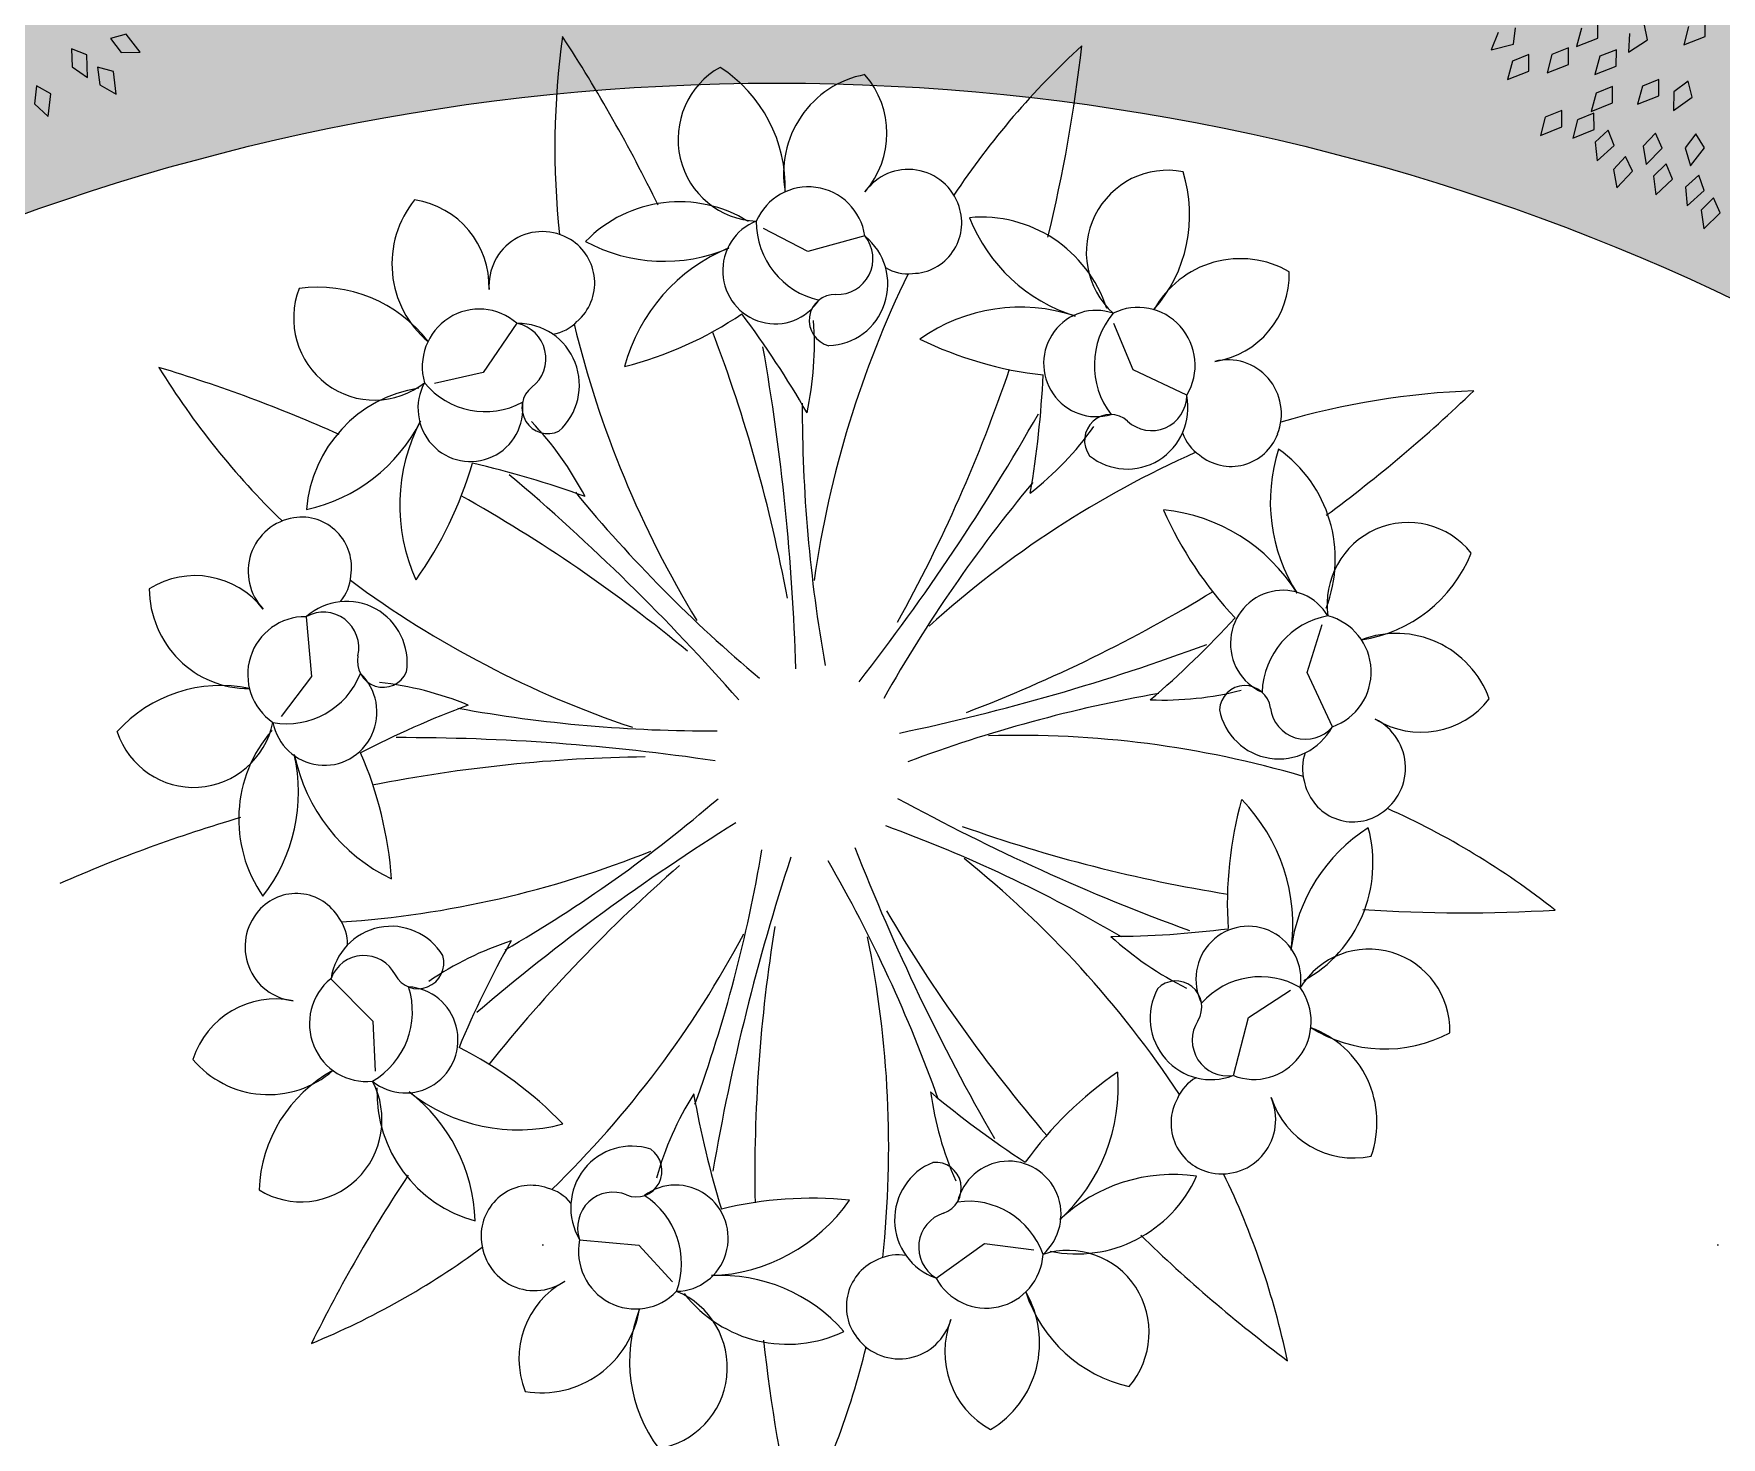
# Model space of a CAD drawing. Header units: millimetres. Extents: x 1351 to 1635, y 1399 to 1500.
# Drawn here: x 1578.082 to 1580.362, y 1474.529 to 1476.425 of the extents above; entities that cross this region are included whole.
import ezdxf

# ---------------------------------------------------------------- set-up
doc = ezdxf.new("R2010")
doc.units = ezdxf.units.MM
doc.layers.get('0').update_dxf_attribs({"color": 181})
doc.layers.add('margen', color=250, linetype='Continuous')

msp = doc.modelspace()

# ---------------------------------------------------------------- hatches: boundary and pattern name
at = {"true_color": 0x2776bb}
h = msp.add_hatch(color=152, dxfattribs=at)
h.dxf.hatch_style = 1
h.paths.add_polyline_path([(1557.6842, 1489.9553), (1615.6587, 1489.7451), (1615.8802, 1457.3756), (1557.4987, 1457.0017)])
h.paths.add_polyline_path([(1557.9493, 1489.9451), (1615.8573, 1489.9451), (1616.0815, 1457.1761), (1557.5866, 1457.0229)])
at = {"true_color": 0x5e67af}
h = msp.add_hatch(color=165, dxfattribs=at)
h.dxf.hatch_style = 1
edge = h.paths.add_edge_path(flags=17)
edge.add_arc((1579.086, 1473.3584), 3, 0, 360)
edge = h.paths.add_edge_path()
edge.add_arc((1579.086, 1473.3584), 4, 0, 360)
at = {"true_color": 0x58ba48}
h = msp.add_hatch(dxfattribs=at)
h.set_pattern_fill('DOTS', color=85)
edge = h.paths.add_edge_path()
edge.add_arc((1579.086, 1473.3584), 3, 0, 360)

# ---------------------------------------------------------------- linework, layer by layer
at = {"color": 221}
for p, q in [((1580.3404, 1476.4214), (1580.3404, 1476.4437)), ((1578.2069, 1476.4247), (1578.1855, 1476.4188)), ((1578.2256, 1476.4), (1578.2069, 1476.4247)), ((1580.061, 1476.4268), (1580.0514, 1476.4032)), ((1580.0814, 1476.4109), (1580.0841, 1476.4329)), ((1580.1734, 1476.4325), (1580.1668, 1476.408)), ((1580.1956, 1476.4193), (1580.1956, 1476.4415)), ((1580.2381, 1476.4255), (1580.2367, 1476.4001)), ((1580.2626, 1476.4171), (1580.258, 1476.4389)), ((1580.3181, 1476.4347), (1580.3115, 1476.4101)), ((1580.3115, 1476.4101), (1580.3404, 1476.4214)), ((1578.1539, 1476.3967), (1578.1331, 1476.4045)), ((1578.1331, 1476.4045), (1578.1337, 1476.3805)), ((1578.1855, 1476.4188), (1578.2001, 1476.3998)), ((1578.2001, 1476.3998), (1578.2256, 1476.4)), ((1580.0514, 1476.4032), (1580.0814, 1476.4109)), ((1580.1557, 1476.4059), (1580.1334, 1476.3969)), ((1580.1557, 1476.3836), (1580.1557, 1476.4059)), ((1580.1668, 1476.408), (1580.1956, 1476.4193)), ((1580.2205, 1476.4034), (1580.1982, 1476.3946)), ((1580.2203, 1476.3812), (1580.2205, 1476.4034)), ((1580.2367, 1476.4001), (1580.2626, 1476.4171)), ((1578.1337, 1476.3805), (1578.1544, 1476.3658)), ((1578.1544, 1476.3658), (1578.1539, 1476.3967)), ((1578.1897, 1476.3743), (1578.1682, 1476.3799)), ((1578.1682, 1476.3799), (1578.1713, 1476.3561)), ((1580.0801, 1476.3879), (1580.0734, 1476.3634)), ((1580.0734, 1476.3634), (1580.1023, 1476.3747)), ((1580.1023, 1476.3969), (1580.0801, 1476.3879)), ((1580.1023, 1476.3747), (1580.1023, 1476.3969)), ((1580.1334, 1476.3969), (1580.1268, 1476.3723)), ((1580.1268, 1476.3723), (1580.1557, 1476.3836)), ((1580.1982, 1476.3946), (1580.1914, 1476.3702)), ((1580.1914, 1476.3702), (1580.2203, 1476.3812)), ((1578.0855, 1476.3545), (1578.083, 1476.3306)), ((1578.1051, 1476.344), (1578.0855, 1476.3545)), ((1578.1713, 1476.3561), (1578.1934, 1476.3436)), ((1578.1934, 1476.3436), (1578.1897, 1476.3743)), ((1580.2151, 1476.3539), (1580.193, 1476.3447)), ((1580.2153, 1476.3317), (1580.2151, 1476.3539)), ((1580.2558, 1476.3544), (1580.2492, 1476.3299)), ((1580.278, 1476.3634), (1580.2558, 1476.3544)), ((1580.278, 1476.3412), (1580.278, 1476.3634)), ((1580.3173, 1476.361), (1580.298, 1476.3468)), ((1580.3228, 1476.3395), (1580.3173, 1476.361)), ((1578.083, 1476.3306), (1578.1015, 1476.3133)), ((1578.1015, 1476.3133), (1578.1051, 1476.344)), ((1580.193, 1476.3447), (1580.1866, 1476.3201)), ((1580.1866, 1476.3201), (1580.2153, 1476.3317)), ((1580.2492, 1476.3299), (1580.278, 1476.3412)), ((1580.298, 1476.3468), (1580.2977, 1476.3214)), ((1580.2977, 1476.3214), (1580.3228, 1476.3395)), ((1580.1245, 1476.3123), (1580.1179, 1476.2878)), ((1580.1467, 1476.3213), (1580.1245, 1476.3123)), ((1580.1467, 1476.2991), (1580.1467, 1476.3213)), ((1580.1681, 1476.3087), (1580.1616, 1476.2841)), ((1580.1902, 1476.3178), (1580.1681, 1476.3087)), ((1580.1904, 1476.2956), (1580.1902, 1476.3178)), ((1580.1179, 1476.2878), (1580.1467, 1476.2991)), ((1580.1616, 1476.2841), (1580.1904, 1476.2956)), ((1580.2094, 1476.2949), (1580.1918, 1476.2786)), ((1580.2173, 1476.2742), (1580.2094, 1476.2949)), ((1580.2735, 1476.2906), (1580.2569, 1476.2733)), ((1580.2826, 1476.2703), (1580.2735, 1476.2906)), ((1580.328, 1476.29), (1580.3136, 1476.2709)), ((1580.3394, 1476.2709), (1580.328, 1476.29)), ((1580.1918, 1476.2786), (1580.1944, 1476.2533)), ((1580.1944, 1476.2533), (1580.2173, 1476.2742)), ((1580.2569, 1476.2733), (1580.2609, 1476.2482)), ((1580.2609, 1476.2482), (1580.2826, 1476.2703)), ((1580.3136, 1476.2709), (1580.3205, 1476.2464)), ((1580.3205, 1476.2464), (1580.3394, 1476.2709)), ((1580.2328, 1476.2594), (1580.2166, 1476.2418)), ((1580.2166, 1476.2418), (1580.2212, 1476.2168)), ((1580.2212, 1476.2168), (1580.2424, 1476.2394)), ((1580.2424, 1476.2394), (1580.2328, 1476.2594)), ((1580.288, 1476.2494), (1580.2707, 1476.2328)), ((1580.2963, 1476.2288), (1580.288, 1476.2494)), ((1580.2707, 1476.2328), (1580.2737, 1476.2075)), ((1580.2737, 1476.2075), (1580.2963, 1476.2288)), ((1580.3318, 1476.234), (1580.3139, 1476.218)), ((1580.3139, 1476.218), (1580.3161, 1476.1927)), ((1580.3393, 1476.2132), (1580.3318, 1476.234)), ((1580.3161, 1476.1927), (1580.3393, 1476.2132)), ((1580.3518, 1476.2036), (1580.3349, 1476.1866)), ((1580.3606, 1476.1832), (1580.3518, 1476.2036)), ((1580.3349, 1476.1866), (1580.3385, 1476.1615)), ((1580.3385, 1476.1615), (1580.3606, 1476.1832))]:
    msp.add_line(p, q, dxfattribs=at)
at = {"color": 72, "linetype": 'ByBlock'}
for p, q in [((1579.1278, 1476.1308), (1579.0681, 1476.162)), ((1579.2051, 1476.1521), (1579.1278, 1476.1308)), ((1578.7349, 1476.0338), (1578.6892, 1475.9672)), ((1579.5675, 1475.9708), (1579.5416, 1476.0335)), ((1578.6892, 1475.9672), (1578.6237, 1475.9523)), ((1579.6403, 1475.9368), (1579.5675, 1475.9708)), ((1578.4499, 1475.6373), (1578.4572, 1475.5566)), ((1579.8028, 1475.562), (1579.8228, 1475.6269)), ((1578.4572, 1475.5566), (1578.4165, 1475.5025)), ((1579.837, 1475.4886), (1579.8028, 1475.562)), ((1578.4833, 1475.1481), (1578.5402, 1475.091)), ((1579.7235, 1475.0957), (1579.78, 1475.1325)), ((1578.5402, 1475.091), (1578.5433, 1475.0231)), ((1579.7031, 1475.0173), (1579.7235, 1475.0957)), ((1578.8195, 1474.7951), (1578.8994, 1474.7883)), ((1578.8994, 1474.7883), (1578.9449, 1474.7384)), ((1579.3012, 1474.7434), (1579.3667, 1474.7902)), ((1579.3667, 1474.7902), (1579.4333, 1474.7816))]:
    msp.add_line(p, q, dxfattribs=at)
for centre, major_axis, start_param, end_param in [((1579.8619, 1476.2704), (0, 1.089), 1.431891, 1.677896), ((1577.0894, 1475.2792), (0, 2.0714), -1.113762, -0.986814), ((1580.2186, 1475.6), (0, 1.089), 0.73376, 0.979765), ((1577.4653, 1476.6447), (0, 2.0714), 4.471291, 4.59824), ((1579.0621, 1476.2826), (0, 0.1108), 0.50283, 3.106539), ((1578.908, 1476.2176), (0, 0.1918), 4.68025, 5.718854), ((1579.2294, 1476.2362), (0, 0.1359), 0.182639, 1.753784), ((1579.1171, 1476.2906), (0, 0.1191), 3.985319, 5.439459), ((1579.2637, 1476.1687), (0, 0.0731), -1.251639, 0.946535), ((1579.6137, 1476.1298), (0, 0.1108), -0.195302, 2.408407), ((1579.4544, 1476.1803), (0, 0.1918), 3.982119, 5.020722), ((1578.9543, 1476.0175), (0, 0.1805), -0.551401, 0.790106), ((1579.1288, 1476.1401), (0, 0.0781), -1.416622, 1.151683), ((1578.7002, 1476.1141), (0, 0.1359), 0.880771, 2.451916), ((1578.5796, 1476.0828), (0, 0.1191), 4.683451, 6.13759), ((1579.0839, 1476.1049), (0, 0.0718), 0.368589, 4.130593), ((1579.1656, 1476.1716), (0, 0.1087), 1.56872, 2.930462), ((1579.2685, 1476.1695), (0, 0.0683), 3.154442, 5.043694), ((1579.3627, 1475.9968), (0, 0.1805), -1.249533, 0.091975), ((1579.5552, 1476.2615), (0, 0.2279), 1.952877, 2.843257), ((1578.7693, 1476.0847), (0, 0.0731), -0.553507, 1.644667), ((1578.7725, 1476.0884), (0, 0.0683), 3.852574, 5.741826), ((1579.1539, 1476.0867), (0, 0.0831), 3.169107, 5.605334), ((1579.1682, 1476.1212), (0, 0.0483), 3.094486, 5.389667), ((1578.9336, 1476.3455), (0, 0.2279), 2.651008, 3.541389), ((1579.1103, 1475.9118), (0, 0.2413), 0.383083, 1.304591), ((1579.7124, 1475.9853), (0, 0.1359), -0.515493, 1.055653), ((1579.2629, 1476.1596), (0, 0.0588), 2.599502, 3.25332), ((1579.6609, 1476.1001), (0, 0.1191), 3.287188, 4.741327), ((1578.5426, 1476.0408), (0, 0.1108), 1.200962, 3.804671), ((1578.4658, 1475.8908), (0, 0.1918), -0.904803, 0.1338), ((1580.4992, 1475.4855), (0, 1.3942), 1.113667, 1.42615), ((1578.6841, 1475.975), (0, 0.0781), -0.718491, 1.849814), ((1579.1646, 1476.0377), (0, 0.0352), -0.038209, 2.89582), ((1579.4152, 1475.8143), (0, 0.2413), -0.315049, 0.606459), ((1579.5175, 1475.9795), (0, 0.0718), -0.329542, 3.432461), ((1579.5742, 1475.9772), (0, 0.0781), 4.168431, 6.736736), ((1578.7372, 1475.9504), (0, 0.0831), 3.867239, 6.303466), ((1578.7263, 1475.9861), (0, 0.0483), 3.792618, 6.087799), ((1578.7744, 1476.0772), (0, 0.0588), 3.297633, 3.951451), ((1580.1496, 1476.3653), (0, 1.3942), 1.811799, 2.124282), ((1578.755, 1476.4773), (0, 0.5178), 3.389267, 3.729894), ((1578.0143, 1475.2581), (0, 1.3028), -1.04417, -0.920828), ((1578.7005, 1476.0065), (0, 0.4417), 4.499057, 4.78302), ((1579.6225, 1475.9774), (0, 0.1087), 0.870588, 2.232331), ((1577.0894, 1475.2792), (0, 2.0714), -1.384708, -1.203606), ((1579.502, 1476.4787), (0, 0.5178), 2.691135, 3.031762), ((1576.1927, 1475.4821), (0, 2.9561), -1.542047, -1.393957), ((1579.6957, 1475.9114), (0, 0.0731), 4.333414, 6.531589), ((1579.1629, 1476.5519), (0, 1.089), 2.130023, 2.376028), ((1577.6685, 1473.9885), (0, 2.0714), -0.415631, -0.288682), ((1577.4653, 1476.6447), (0, 2.0714), 4.200346, 4.381447), ((1578.1605, 1476.0268), (0, 1.3028), 4.540883, 4.664225), ((1578.6283, 1475.7675), (0, 0.1805), 0.14673, 1.488238), ((1578.6721, 1475.9188), (0, 0.0718), 1.066721, 4.828724), ((1578.6923, 1476.0232), (0, 0.1087), 2.266851, 3.628594), ((1578.7765, 1475.9199), (0, 0.0352), 0.659923, 3.593952), ((1580.0662, 1474.8543), (0, 1.089), 0.035628, 0.281633), ((1578.6204, 1477.4462), (0, 2.0714), 3.773159, 3.900108), ((1581.0415, 1475.9197), (0, 1.9447), 1.567642, 1.750816), ((1579.5596, 1475.92), (0, 0.0831), 2.470976, 4.907203), ((1579.5924, 1475.9371), (0, 0.0483), 2.396354, 4.691535), ((1578.4042, 1476.0054), (0, 0.2279), 3.34914, 4.239521), ((1578.8149, 1475.7881), (0, 0.2413), 1.081215, 2.002722), ((1578.4409, 1475.5939), (0, 0.4417), -1.085996, -0.802033), ((1576.9072, 1477.3837), (0, 2.9561), 4.043007, 4.191097), ((1579.5367, 1475.8755), (0, 0.0352), -0.736341, 2.197688), ((1579.1613, 1476.1535), (0, 0.4417), 3.800925, 4.084888), ((1579.6893, 1475.9049), (0, 0.0588), 1.90137, 2.555188), ((1579.6999, 1475.9088), (0, 0.0683), 2.45631, 4.345562), ((1580.2083, 1474.584), (0, 1.3942), 0.415535, 0.728018), ((1579.978, 1475.7928), (0, 0.2279), 1.254745, 2.145126), ((1579.6624, 1475.7153), (0, 0.1805), 4.335521, 5.677028), ((1578.1837, 1475.9901), (0, 0.5178), 4.087399, 4.428025), ((1578.3904, 1474.5742), (0, 1.3028), -0.346039, -0.222697), ((1576.8527, 1473.5604), (0, 2.9561), -0.843915, -0.695825), ((1580.2893, 1477.0508), (0, 1.9447), 2.265774, 2.448948), ((1580.8996, 1474.5638), (0, 1.9447), 0.869511, 1.052685), ((1577.6685, 1473.9885), (0, 2.0714), -0.686576, -0.505475), ((1578.4439, 1475.6986), (0, 0.0731), 0.144624, 2.342799), ((1578.444, 1475.7036), (0, 0.0683), 4.550706, 6.439957), ((1579.5868, 1475.5413), (0, 0.2413), -1.01318, -0.091673), ((1580.0751, 1475.9937), (0, 0.5178), 1.993004, 2.33363), ((1579.9391, 1475.6538), (0, 0.1108), -0.893433, 1.710275), ((1579.8491, 1475.7961), (0, 0.1918), 3.283987, 4.322591), ((1578.2998, 1475.5737), (0, 0.1191), -0.901603, 0.552537), ((1578.4526, 1475.6963), (0, 0.0588), 3.995765, 4.649583), ((1578.3723, 1475.6762), (0, 0.1359), 1.578902, 3.150048), ((1579.3231, 1476.8117), (0, 1.3942), 2.50993, 2.822414), ((1578.6204, 1477.4462), (0, 2.0714), 3.502214, 3.683316), ((1579.77, 1475.6012), (0, 0.0718), -1.027674, 2.734329), ((1578.5046, 1475.575), (0, 0.0831), 4.565371, 7.001598), ((1578.4735, 1475.5952), (0, 0.0483), 4.490749, 6.78593), ((1578.4483, 1475.5592), (0, 0.0781), -0.020359, 2.547946), ((1578.7605, 1476.5204), (0, 1.3028), 3.842751, 3.966093), ((1579.8491, 1475.5313), (0, 0.1087), 0.172456, 1.534199), ((1579.812, 1475.5626), (0, 0.0781), 3.4703, 6.038605), ((1578.6621, 1478.3754), (0, 2.9561), 3.344875, 3.492965), ((1579.923, 1475.4789), (0, 0.1359), -1.213625, 0.357521), ((1578.5541, 1475.5771), (0, 0.0352), 1.358054, 4.292083), ((1578.3345, 1475.3526), (0, 0.1918), -0.206672, 0.831932), ((1578.4748, 1475.5083), (0, 0.0718), 1.764853, 5.526856), ((1578.424, 1475.6014), (0, 0.1087), 2.964983, 4.326726), ((1578.5039, 1475.109), (0, 0.4417), -0.387865, -0.103902), ((1579.9298, 1473.6174), (0, 1.9447), 0.171379, 0.354553), ((1579.6077, 1475.9664), (0, 0.4417), 3.102794, 3.386757), ((1579.7187, 1475.5091), (0, 0.0352), -1.434472, 1.499557), ((1579.1128, 1474.295), (0, 1.3028), 0.352093, 0.475435), ((1578.9948, 1477.4278), (0, 1.9447), 2.963906, 3.14708), ((1579.7645, 1475.5283), (0, 0.0831), 1.772844, 4.209071), ((1579.8005, 1475.52), (0, 0.0483), 1.698222, 3.993403), ((1579.9565, 1475.6003), (0, 0.1191), 2.589056, 4.043195), ((1578.2981, 1475.5175), (0, 0.1108), 1.899093, 4.502802), ((1579.8633, 1475.4331), (0, 0.0731), 3.635283, 5.833457), ((1578.5373, 1475.3639), (0, 0.1805), 0.844862, 2.18637), ((1578.5786, 1472.5178), (0, 2.9561), -0.145783, 0.002306), ((1579.4132, 1474.0827), (0, 1.3942), -0.282596, 0.029887), ((1578.2146, 1475.4003), (0, 0.2279), 4.047272, 4.937652), ((1578.6672, 1475.5012), (0, 0.2413), 1.779346, 2.700854), ((1578.0554, 1475.2451), (0, 0.5178), -1.497655, -1.157028), ((1578.9317, 1473.3766), (0, 2.0714), 0.011556, 0.192657), ((1579.8543, 1475.4323), (0, 0.0588), 1.203238, 1.857056), ((1579.8649, 1475.4284), (0, 0.0683), 1.758179, 3.64743), ((1577.7638, 1476.8743), (0, 1.9447), 3.662038, 3.845211), ((1580.6361, 1477.9933), (0, 2.9561), 2.646744, 2.794833), ((1580.2063, 1475.2493), (0, 0.5178), 1.294872, 1.635498), ((1579.5449, 1475.2205), (0, 0.2413), 4.571873, 5.493381), ((1579.4759, 1474.3823), (0, 1.089), -0.662504, -0.416499), ((1578.9317, 1473.3766), (0, 2.0714), 0.282501, 0.40945), ((1580.5627, 1472.8422), (0, 2.9561), 0.552348, 0.700438), ((1578.5861, 1473.5235), (0, 1.9447), -0.526753, -0.343579), ((1580.0141, 1477.3086), (0, 2.0714), 2.804082, 2.985184), ((1580.0042, 1475.1586), (0, 0.2279), 0.556613, 1.446994), ((1579.7133, 1475.3045), (0, 0.1805), 3.637389, 4.978897), ((1578.4065, 1476.616), (0, 1.3942), 3.208062, 3.520545), ((1577.1723, 1475.6493), (0, 1.9447), 4.360169, 4.543343), ((1581.8766, 1474.3817), (0, 2.9561), 1.25048, 1.39857), ((1577.497, 1474.3259), (0, 1.9447), -1.224884, -1.04171), ((1581.9056, 1476.416), (0, 2.9561), 1.948612, 2.096702), ((1578.4857, 1474.2161), (0, 1.3942), -0.980728, -0.668245), ((1580.2879, 1473.7298), (0, 2.0714), 0.709687, 0.890789), ((1578.4367, 1475.195), (0, 0.0683), -1.034348, 0.854904), ((1578.4397, 1475.1912), (0, 0.0731), 0.842756, 3.04093), ((1580.9944, 1476.2962), (0, 2.0714), 2.105951, 2.287052), ((1580.0141, 1477.3086), (0, 2.0714), 3.075028, 3.201976), ((1578.5648, 1475.1359), (0, 0.0831), -1.019683, 1.416544), ((1578.4479, 1475.195), (0, 0.0588), 4.693897, 5.347715), ((1581.1025, 1474.8828), (0, 2.0714), 1.407819, 1.588921), ((1579.5337, 1476.5082), (0, 1.3028), 3.14462, 3.267962), ((1579.7233, 1475.1472), (0, 0.0718), 4.55738, 8.319383), ((1578.8602, 1474.7786), (0, 0.4417), 0.310267, 0.59423), ((1579.8434, 1474.5512), (0, 1.3028), 1.050225, 1.173567), ((1577.8287, 1475.8696), (0, 1.3942), 3.906194, 4.218677), ((1577.86, 1474.9218), (0, 1.3942), 4.604325, 4.916809), ((1579.8308, 1475.5325), (0, 0.4417), 2.404662, 2.688625), ((1579.8862, 1475.0774), (0, 0.1108), 4.69162, 7.295329), ((1578.5282, 1475.1312), (0, 0.0483), -1.094304, 1.200877), ((1578.6013, 1475.1698), (0, 0.0352), 2.056186, 4.990215), ((1578.5317, 1475.0873), (0, 0.0781), 0.677773, 3.246078), ((1579.6255, 1475.11), (0, 0.0352), 4.150581, 7.08461), ((1579.7395, 1475.0421), (0, 0.1087), -0.525675, 0.836067), ((1578.4087, 1475.0017), (0, 0.1191), -0.203471, 1.250669), ((1578.5843, 1475.0655), (0, 0.0718), 2.462985, 6.224988), ((1578.4863, 1475.1038), (0, 0.1087), 3.663115, 5.024857), ((1579.6727, 1475.0949), (0, 0.0831), 1.074712, 3.510939), ((1579.7309, 1475.0902), (0, 0.0781), 2.772168, 5.340473), ((1579.6951, 1475.0651), (0, 0.0483), 1.000091, 3.295272), ((1579.9077, 1475.245), (0, 0.1918), 2.585855, 3.624459), ((1579.7628, 1474.9539), (0, 0.1359), 4.371429, 5.942574), ((1578.4301, 1474.591), (0, 0.5178), -0.799523, -0.458897), ((1578.3991, 1475.1274), (0, 0.1359), 2.277034, 3.848179), ((1578.5757, 1474.8549), (0, 0.1918), 0.49146, 1.530064), ((1578.4431, 1474.9575), (0, 0.1108), 2.597225, 5.200934), ((1579.834, 1474.5937), (0, 0.5178), 0.59674, 0.937367), ((1579.3091, 1475.002), (0, 0.2413), 3.873741, 4.795249), ((1579.6806, 1474.9629), (0, 0.0588), 0.505107, 1.158924), ((1578.7239, 1474.9955), (0, 0.1805), 1.542994, 2.884501), ((1578.7362, 1475.1852), (0, 0.2413), 2.477478, 3.398986), ((1578.4535, 1474.8135), (0, 0.2279), -1.537782, -0.647401), ((1579.3429, 1474.7572), (0, 0.4417), 1.008399, 1.292362), ((1580.2404, 1475.2228), (0, 1.3028), 1.748356, 1.871698), ((1580.1181, 1475.9957), (0, 1.3028), 2.446488, 2.56983), ((1579.7262, 1475.055), (0, 0.4417), 1.70653, 1.990493), ((1579.6862, 1474.953), (0, 0.0683), 1.060047, 2.949299), ((1579.688, 1474.9576), (0, 0.0731), 2.937151, 5.135326), ((1579.8656, 1475.0251), (0, 0.1191), 1.890924, 3.345064), ((1578.8897, 1474.8388), (0, 0.0831), -0.321551, 2.114676), ((1578.8962, 1474.8885), (0, 0.0352), 2.754318, 5.688347), ((1579.3273, 1474.8226), (0, 0.0831), 0.376581, 2.812808), ((1579.3006, 1474.8649), (0, 0.0352), 3.452449, 6.386478), ((1579.3992, 1474.8298), (0, 0.0718), 3.859248, 7.621251), ((1580.2879, 1473.7298), (0, 2.0714), 0.980633, 1.107581), ((1578.754, 1474.8007), (0, 0.0683), -0.336216, 1.553035), ((1578.9494, 1474.7975), (0, 0.0718), 3.161116, 6.923119), ((1579.4914, 1474.9568), (0, 0.1805), 2.939257, 4.280765), ((1579.6216, 1474.6557), (0, 0.2279), -0.141519, 0.748862), ((1578.724, 1474.4048), (0, 1.089), -1.360635, -1.11463), ((1578.7626, 1474.808), (0, 0.0588), -0.891157, -0.237339), ((1578.8646, 1474.8114), (0, 0.0483), -0.396173, 1.899008), ((1578.8499, 1474.7631), (0, 0.1087), 4.361247, 5.722989), ((1578.9897, 1474.9881), (0, 0.2413), 3.17561, 4.097118), ((1579.1326, 1474.3337), (0, 0.5178), -0.101391, 0.239235), ((1579.3449, 1474.7387), (0, 0.1087), -1.223807, 0.137936), ((1579.3255, 1474.7852), (0, 0.0483), 0.301959, 2.59714), ((1578.7588, 1474.7997), (0, 0.0731), 1.540888, 3.739062), ((1580.9944, 1476.2962), (0, 2.0714), 2.376896, 2.503845), ((1578.0536, 1475.6648), (0, 1.089), 3.526286, 3.772291), ((1578.8952, 1474.78), (0, 0.0781), 1.375905, 3.944209), ((1579.4797, 1474.6702), (0, 0.1108), 3.993489, 6.597197), ((1579.2475, 1474.7051), (0, 0.0683), 0.361915, 2.251167), ((1579.2495, 1474.7163), (0, 0.0588), -0.193025, 0.460793), ((1579.3689, 1474.7811), (0, 0.0781), 2.074036, 4.642341), ((1578.8553, 1474.6344), (0, 0.1191), 0.494661, 1.9488), ((1579.0092, 1474.5194), (0, 0.2279), -0.83965, 0.05073), ((1578.9097, 1474.6229), (0, 0.1108), 3.295357, 5.899066), ((1579.1007, 1474.8347), (0, 0.1805), 2.241126, 3.582633), ((1579.3068, 1474.656), (0, 0.1359), 3.673297, 5.244443), ((1579.6025, 1474.7847), (0, 0.1918), 1.887724, 2.926327), ((1578.7682, 1474.7245), (0, 0.1359), 2.975166, 4.546311), ((1579.0765, 1474.6306), (0, 0.1918), 1.189592, 2.228196), ((1579.2518, 1474.7075), (0, 0.0731), 2.239019, 4.437194), ((1579.4307, 1474.6437), (0, 0.1191), 1.192792, 2.646932), ((1581.1025, 1474.8828), (0, 2.0714), 1.678764, 1.805713), ((1578.1623, 1474.9113), (0, 1.089), 4.224418, 4.470423)]:
    msp.add_ellipse(centre, major_axis=major_axis, ratio=0.987836, start_param=start_param, end_param=end_param, dxfattribs=at)
at = {"layer": 'margen'}
for radius in [4, 3]:
    msp.add_circle((1579.086, 1473.3584), radius, dxfattribs=at)

doc.saveas('drawing.dxf')
